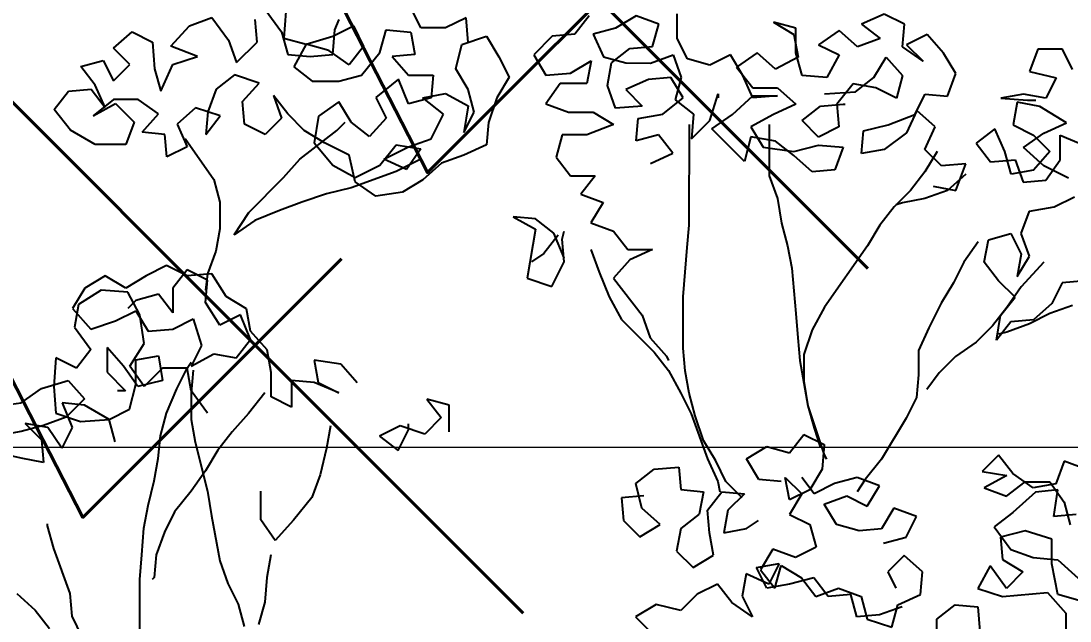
# Model space of a CAD drawing. Header units: millimetres. Extents: x 684983 to 685377, y 990360 to 990509.
# Drawn here: x 685002.04 to 685002.778, y 990431.916 to 990432.338 of the extents above; entities that cross this region are included whole.
import ezdxf

# ---------------------------------------------------------------- set-up
doc = ezdxf.new("R2010")
doc.units = ezdxf.units.MM
doc.layers.add('grid', color=8, linetype='Continuous', lineweight=9)
doc.layers.add('GRID LEVELS', color=7, linetype='Continuous', lineweight=13)
doc.layers.add('TEAK', color=7, linetype='Continuous')
doc.styles.get("Standard").update_dxf_attribs({"font": 'RomanS'})

# ---------------------------------------------------------------- blocks, each defined once
blk = doc.blocks.new('A$C25655A80')
at = {"color": 62}
for p, q in [((-0.18844, 2.07851), (-0.18075, 2.06793)), ((-0.17882, 2.07754), (-0.1798, 2.06504)), ((-0.11538, 2.06979), (-0.12018, 2.07941)), ((-0.22401, 2.07085), (-0.21343, 2.07469)), ((-0.21343, 2.07469), (-0.20575, 2.0641)), ((-0.19229, 2.06313), (-0.19325, 2.07371)), ((-0.15576, 2.06886), (-0.15383, 2.07367)), ((-0.09423, 2.07458), (-0.10385, 2.06978)), ((-0.09328, 2.06304), (-0.09423, 2.07458)), ((-0.03655, 2.07548), (-0.04329, 2.06684)), ((-0.01444, 2.07546), (-0.02406, 2.06971)), ((-0.00387, 2.07161), (-0.01444, 2.07546)), ((0.00477, 2.06487), (0.00478, 2.07641)), ((0.04996, 2.07252), (0.05957, 2.06674)), ((0.06053, 2.06963), (0.04996, 2.07252)), ((0.10188, 2.07632), (0.0913, 2.07152)), ((0.11148, 2.0715), (0.10188, 2.07632)), ((-0.25959, 2.06031), (-0.25093, 2.06799)), ((-0.25093, 2.06799), (-0.24132, 2.06318)), ((-0.23267, 2.06124), (-0.22401, 2.07085)), ((-0.18075, 2.06793), (-0.17788, 2.05735)), ((-0.15673, 2.05733), (-0.15576, 2.06886)), ((-0.15672, 2.06598), (-0.14711, 2.07078)), ((-0.14711, 2.07078), (-0.14231, 2.06116)), ((-0.13462, 2.05827), (-0.13173, 2.06884)), ((-0.13173, 2.06884), (-0.12019, 2.06787)), ((-0.12019, 2.06787), (-0.11828, 2.05729)), ((-0.10385, 2.06978), (-0.11538, 2.06979)), ((-0.02406, 2.06971), (-0.03464, 2.06683)), ((-0.00677, 2.06104), (-0.00387, 2.07161)), ((0.06052, 2.05809), (0.06053, 2.06963)), ((0.08072, 2.06865), (0.0711, 2.06193)), ((0.08936, 2.06095), (0.08072, 2.06865)), ((0.0913, 2.07152), (0.09994, 2.06479)), ((0.11051, 2.06093), (0.11148, 2.0715)), ((-0.24132, 2.06318), (-0.24037, 2.05068)), ((-0.20575, 2.0641), (-0.20192, 2.05353)), ((-0.20192, 2.05353), (-0.19229, 2.06313)), ((-0.1798, 2.06504), (-0.16922, 2.06215)), ((-0.16922, 2.06215), (-0.175, 2.05158)), ((-0.16922, 2.06215), (-0.15672, 2.06598)), ((-0.15865, 2.05925), (-0.16922, 2.06215)), ((-0.09906, 2.05055), (-0.09617, 2.06208)), ((-0.09617, 2.06208), (-0.08463, 2.06592)), ((-0.08463, 2.06592), (-0.07887, 2.0563)), ((-0.05386, 2.06589), (-0.06252, 2.05724)), ((-0.04329, 2.06684), (-0.05386, 2.06589)), ((-0.03464, 2.06683), (-0.02984, 2.05625)), ((0.00957, 2.05525), (0.00477, 2.06487)), ((0.05957, 2.06674), (0.06148, 2.05617)), ((0.09994, 2.06479), (0.08936, 2.06095)), ((0.12205, 2.06669), (0.11244, 2.06189)), ((0.12974, 2.05803), (0.12205, 2.06669)), ((-0.2519, 2.05261), (-0.25959, 2.06031)), ((-0.22018, 2.05643), (-0.23267, 2.06124)), ((-0.17788, 2.05735), (-0.16731, 2.05638)), ((-0.16731, 2.05638), (-0.15673, 2.05733)), ((-0.14905, 2.05252), (-0.15865, 2.05925)), ((-0.14231, 2.06116), (-0.14905, 2.05252)), ((-0.14328, 2.0477), (-0.13462, 2.05827)), ((-0.11828, 2.05729), (-0.12885, 2.05634)), ((-0.06252, 2.05724), (-0.05677, 2.04763)), ((-0.026, 2.05336), (-0.01734, 2.06009)), ((-0.01734, 2.06009), (-0.00677, 2.06104)), ((-0.00773, 2.05335), (0.00284, 2.05718)), ((0.00284, 2.05718), (0.00668, 2.04661)), ((0.02976, 2.05716), (0.02014, 2.05236)), ((0.03552, 2.04754), (0.02976, 2.05716)), ((0.04226, 2.05811), (0.03264, 2.05139)), ((0.0509, 2.05041), (0.04226, 2.05811)), ((0.0634, 2.04752), (0.06052, 2.05809)), ((0.0711, 2.06193), (0.08071, 2.05711)), ((0.08071, 2.05711), (0.07493, 2.04654)), ((0.12012, 2.05419), (0.11051, 2.06093)), ((0.11244, 2.06189), (0.12012, 2.05419)), ((0.1355, 2.04841), (0.12974, 2.05803)), ((0.17396, 2.05991), (0.1701, 2.04934)), ((0.18549, 2.0599), (0.17396, 2.05991)), ((0.19029, 2.05028), (0.18549, 2.0599)), ((-0.27498, 2.05167), (-0.2644, 2.05454)), ((-0.2644, 2.05454), (-0.2596, 2.04493)), ((-0.2596, 2.04493), (-0.2519, 2.05261)), ((-0.2375, 2.0401), (-0.23172, 2.05259)), ((-0.23172, 2.05259), (-0.22018, 2.05643)), ((-0.12885, 2.05634), (-0.12117, 2.04768)), ((-0.07887, 2.0563), (-0.07407, 2.04668)), ((-0.04523, 2.04858), (-0.03561, 2.05434)), ((-0.03561, 2.05434), (-0.03754, 2.04376)), ((-0.02984, 2.05625), (-0.01927, 2.05336)), ((-0.02793, 2.04279), (-0.026, 2.05336)), ((-0.01927, 2.05336), (-0.00773, 2.05335)), ((0.02014, 2.05236), (0.00957, 2.05525)), ((0.06148, 2.05617), (0.0509, 2.05041)), ((0.09704, 2.04652), (0.10282, 2.05613)), ((0.10282, 2.05613), (0.1105, 2.04747)), ((-0.26826, 2.04301), (-0.27498, 2.05167)), ((-0.24037, 2.05068), (-0.2375, 2.0401)), ((-0.20288, 2.04776), (-0.21154, 2.04104)), ((-0.19135, 2.0439), (-0.20288, 2.04776)), ((-0.175, 2.05158), (-0.16636, 2.04484)), ((-0.15386, 2.04483), (-0.14328, 2.0477)), ((-0.12117, 2.04768), (-0.10964, 2.04767)), ((-0.10964, 2.04767), (-0.11061, 2.0371)), ((-0.0933, 2.04093), (-0.09906, 2.05055)), ((-0.05677, 2.04763), (-0.04523, 2.04858)), ((0.03264, 2.05139), (0.04032, 2.04177)), ((0.04032, 2.03696), (0.03552, 2.04754)), ((0.07493, 2.04654), (0.0634, 2.04752)), ((0.1105, 2.04747), (0.10761, 2.0369)), ((0.13164, 2.03784), (0.1355, 2.04841)), ((0.1701, 2.04934), (0.1826, 2.04644)), ((-0.26346, 2.03243), (-0.26826, 2.04301)), ((-0.19905, 2.03526), (-0.19135, 2.0439)), ((-0.16636, 2.04484), (-0.15386, 2.04483)), ((-0.12598, 2.04577), (-0.13656, 2.03712)), ((-0.12118, 2.03423), (-0.12598, 2.04577)), ((-0.07407, 2.04668), (-0.07985, 2.03707)), ((-0.05004, 2.04377), (-0.05678, 2.03417)), ((-0.03754, 2.04376), (-0.05004, 2.04377)), ((-0.02409, 2.03221), (-0.02793, 2.04279)), ((-0.0087, 2.04566), (-0.01928, 2.04086)), ((0.00187, 2.04661), (-0.0087, 2.04566)), ((0.00763, 2.03699), (0.00187, 2.04661)), ((0.00668, 2.04661), (0.00379, 2.03603)), ((0.08743, 2.04365), (0.07973, 2.03404)), ((0.098, 2.04172), (0.08743, 2.04365)), ((0.08838, 2.0398), (0.09704, 2.04652)), ((0.1826, 2.04644), (0.17778, 2.03684)), ((-0.28749, 2.03149), (-0.28076, 2.04014)), ((-0.28076, 2.04014), (-0.27018, 2.04109)), ((-0.27018, 2.04109), (-0.26346, 2.03243)), ((-0.21154, 2.04104), (-0.2154, 2.03047)), ((-0.18463, 2.03813), (-0.18079, 2.02755)), ((-0.17791, 2.02947), (-0.18463, 2.03813)), ((-0.11445, 2.0371), (-0.10388, 2.03902)), ((-0.10388, 2.03902), (-0.09331, 2.03324)), ((-0.09043, 2.03035), (-0.0933, 2.04093)), ((-0.01928, 2.04086), (-0.0116, 2.03316)), ((0.02012, 2.02641), (0.02398, 2.0389)), ((0.02398, 2.0389), (0.02397, 2.03698)), ((0.0307, 2.02928), (0.04032, 2.03792)), ((0.04032, 2.04177), (0.05186, 2.04176)), ((0.04032, 2.03792), (0.05185, 2.03791)), ((0.05185, 2.03791), (0.04032, 2.03696)), ((0.05186, 2.04176), (0.0605, 2.03406)), ((0.07396, 2.03885), (0.08838, 2.0398)), ((0.10761, 2.0369), (0.098, 2.04172)), ((0.11625, 2.0292), (0.12107, 2.03881)), ((0.12107, 2.03881), (0.13164, 2.03784)), ((0.16721, 2.03877), (0.15663, 2.03686)), ((0.17778, 2.03684), (0.16721, 2.03877)), ((-0.25961, 2.03628), (-0.26923, 2.02859)), ((-0.26923, 2.02859), (-0.25865, 2.03435)), ((-0.24807, 2.03626), (-0.25961, 2.03628)), ((-0.25865, 2.03435), (-0.25001, 2.02569)), ((-0.23847, 2.02953), (-0.24807, 2.03626)), ((-0.1981, 2.02468), (-0.19905, 2.03526)), ((-0.15387, 2.03522), (-0.16349, 2.0285)), ((-0.14811, 2.0256), (-0.15387, 2.03522)), ((-0.13656, 2.03712), (-0.13177, 2.02751)), ((-0.11061, 2.0371), (-0.12118, 2.03423)), ((-0.10485, 2.0294), (-0.11445, 2.0371)), ((-0.09331, 2.03324), (-0.09524, 2.02074)), ((-0.07985, 2.03707), (-0.0837, 2.02554)), ((-0.05678, 2.03417), (-0.04621, 2.03031)), ((-0.0116, 2.03316), (-0.02409, 2.03221)), ((-0.00199, 2.02931), (0.00763, 2.03699)), ((0.00379, 2.03603), (0.01243, 2.0293)), ((0.0605, 2.03406), (0.04992, 2.02926)), ((0.06338, 2.02637), (0.07204, 2.03309)), ((0.07204, 2.03309), (0.08261, 2.03404)), ((0.07973, 2.03404), (0.08068, 2.02347)), ((0.08261, 2.03404), (0.08357, 2.03404)), ((0.15663, 2.03686), (0.16913, 2.03588)), ((0.16432, 2.03493), (0.16239, 2.02435)), ((0.1749, 2.03299), (0.16432, 2.03493)), ((0.16913, 2.03588), (0.17298, 2.03588)), ((0.18739, 2.02529), (0.1749, 2.03299)), ((-0.27981, 2.02187), (-0.28749, 2.03149)), ((-0.24617, 2.02088), (-0.23847, 2.02953)), ((-0.22116, 2.03239), (-0.22982, 2.02471)), ((-0.20963, 2.02854), (-0.22116, 2.03239)), ((-0.2154, 2.03047), (-0.21637, 2.01989)), ((-0.21637, 2.01989), (-0.20963, 2.02854)), ((-0.18079, 2.02755), (-0.18849, 2.01987)), ((-0.17022, 2.02177), (-0.17791, 2.02947)), ((-0.16349, 2.0285), (-0.16542, 2.016)), ((-0.13177, 2.02751), (-0.13946, 2.01886)), ((-0.11063, 2.01787), (-0.10485, 2.0294)), ((-0.09524, 2.02074), (-0.09043, 2.03035)), ((-0.04621, 2.03031), (-0.03467, 2.0303)), ((-0.03467, 2.0303), (-0.02506, 2.02452)), ((-0.01353, 2.0274), (-0.00199, 2.02931)), ((0.01243, 2.0293), (0.01146, 2.01776)), ((0.02108, 2.02256), (0.0307, 2.02928)), ((0.04992, 2.02926), (0.03934, 2.0235)), ((0.10375, 2.02441), (0.11625, 2.0292)), ((0.11722, 2.03112), (0.1124, 2.02055)), ((0.12586, 2.02343), (0.11722, 2.03112)), ((-0.25001, 2.02569), (-0.25386, 2.01512)), ((-0.22982, 2.02471), (-0.22502, 2.01413)), ((-0.18849, 2.01987), (-0.1981, 2.02468)), ((-0.15484, 2.02176), (-0.15099, 2.0256)), ((-0.13946, 2.01886), (-0.14811, 2.0256)), ((-0.0837, 2.02554), (-0.08467, 2.01497)), ((-0.02506, 2.02452), (-0.03756, 2.01973)), ((-0.0145, 2.01682), (-0.01353, 2.0274)), ((0.01046, 1.97739), (0.0105, 2.02449)), ((0.01146, 2.01776), (0.02012, 2.02641)), ((0.03934, 2.0235), (0.0451, 2.01389)), ((0.048, 2.02446), (0.04797, 2.00043)), ((0.07106, 2.01867), (0.06338, 2.02637)), ((0.08068, 2.02347), (0.07106, 2.01867)), ((0.09221, 2.02153), (0.10375, 2.02441)), ((0.12104, 2.01286), (0.12586, 2.02343)), ((0.16239, 2.02435), (0.172, 2.01954)), ((0.17681, 2.02049), (0.18739, 2.02529)), ((-0.26828, 2.01513), (-0.27981, 2.02187)), ((-0.23559, 2.01991), (-0.24617, 2.02088)), ((-0.23464, 2.00934), (-0.23559, 2.01991)), ((-0.22598, 2.01798), (-0.21254, 1.99874)), ((-0.17216, 2.00832), (-0.15484, 2.02176)), ((-0.16061, 2.016), (-0.17022, 2.02177)), ((-0.1212, 2.01404), (-0.11063, 2.01787)), ((-0.0491, 2.01974), (-0.05199, 2.00917)), ((-0.03756, 2.01973), (-0.0491, 2.01974)), ((-0.00392, 2.0197), (-0.0145, 2.01682)), ((0.0028, 2.01104), (-0.00392, 2.0197)), ((0.03644, 2.00717), (0.02108, 2.02256)), ((0.03934, 2.0187), (0.03644, 2.00717)), ((0.05087, 2.01677), (0.03934, 2.0187)), ((0.09124, 2.01096), (0.09221, 2.02153)), ((0.1124, 2.02055), (0.10182, 2.01287)), ((0.15374, 2.02244), (0.14508, 2.01572)), ((0.15853, 2.01186), (0.15374, 2.02244)), ((0.16719, 2.01377), (0.17681, 2.02049)), ((0.172, 2.01954), (0.17968, 2.01184)), ((0.18449, 2.00799), (0.1845, 2.01953)), ((0.1845, 2.01953), (0.19603, 2.01471)), ((-0.25386, 2.01512), (-0.26828, 2.01513)), ((-0.22502, 2.01413), (-0.23464, 2.00934)), ((-0.16542, 2.016), (-0.15678, 2.00542)), ((-0.14908, 2.01022), (-0.16061, 2.016)), ((-0.13467, 2.0054), (-0.12697, 2.01501)), ((-0.13274, 2.00828), (-0.1212, 2.01404)), ((-0.12697, 2.01501), (-0.11544, 2.01307)), ((-0.11544, 2.01307), (-0.12217, 2.00347)), ((-0.08467, 2.01497), (-0.09525, 2.01017)), ((0.0451, 2.01389), (0.05952, 2.01195)), ((0.05952, 2.01003), (0.05087, 2.01677)), ((0.05952, 2.01195), (0.07106, 2.01482)), ((0.07106, 2.01482), (0.08259, 2.01385)), ((0.08259, 2.01385), (0.07874, 2.00328)), ((0.10182, 2.01287), (0.09124, 2.01096)), ((0.12873, 2.00516), (0.12104, 2.01286)), ((0.14508, 2.01572), (0.1518, 2.00706)), ((0.17679, 2.00511), (0.16719, 2.01377)), ((-0.17986, 1.99967), (-0.17216, 2.00832)), ((-0.14621, 1.99772), (-0.14908, 2.01022)), ((-0.12217, 2.00347), (-0.13274, 2.00828)), ((-0.11544, 2.00827), (-0.12698, 2.00251)), ((-0.09525, 2.01017), (-0.10583, 2.00633)), ((-0.05199, 2.00917), (-0.04527, 2.00051)), ((-0.00778, 2.00624), (0.0028, 2.01104)), ((0.06816, 2.00233), (0.05952, 2.01003)), ((0.12681, 2.01189), (0.12103, 2.00228)), ((0.1518, 2.00706), (0.16334, 2.00801)), ((0.16141, 2.00128), (0.15853, 2.01186)), ((0.16334, 2.00801), (0.16717, 1.99743)), ((0.17968, 2.01184), (0.17198, 2.0032)), ((0.17775, 1.99838), (0.18449, 2.00799)), ((-0.15678, 2.00542), (-0.14621, 1.99964)), ((-0.14621, 1.99964), (-0.13467, 2.0054)), ((-0.10583, 2.00633), (-0.11449, 1.99865)), ((0.07874, 2.00328), (0.06816, 2.00233)), ((0.14026, 2.00611), (0.12873, 2.00516)), ((0.13545, 1.99362), (0.14026, 2.00611)), ((0.17198, 2.0032), (0.16141, 2.00128)), ((0.18832, 1.99934), (0.17679, 2.00511)), ((-0.21254, 1.99874), (-0.20967, 1.98816)), ((-0.19621, 1.98335), (-0.17986, 1.99967)), ((-0.12698, 2.00251), (-0.14814, 1.99484)), ((-0.11449, 1.99865), (-0.12411, 1.99289)), ((-0.04527, 2.00051), (-0.03374, 2.0005)), ((-0.03374, 2.0005), (-0.04047, 1.99185)), ((0.04797, 2.00043), (0.05181, 1.98985)), ((0.12103, 2.00228), (0.1143, 1.99364)), ((0.14026, 2.0013), (0.1316, 1.99362)), ((0.16717, 1.99743), (0.17775, 1.99838)), ((-0.14814, 1.99484), (-0.15968, 1.99196)), ((-0.13661, 1.99098), (-0.14621, 1.99772)), ((0.1143, 1.99364), (0.1066, 1.98595)), ((0.1316, 1.99362), (0.12102, 1.98978)), ((0.12487, 1.99555), (0.13545, 1.99362)), ((-0.20967, 1.98816), (-0.20968, 1.97567)), ((-0.17121, 1.98813), (-0.18179, 1.98429)), ((-0.15968, 1.99196), (-0.17121, 1.98813)), ((-0.12411, 1.99289), (-0.13661, 1.99098)), ((-0.04047, 1.99185), (-0.0299, 1.988)), ((0.05181, 1.98985), (0.05372, 1.97831)), ((0.12102, 1.98978), (0.11045, 1.98787)), ((0.18158, 1.98588), (0.1912, 1.99068)), ((-0.20295, 1.97278), (-0.19621, 1.98335)), ((-0.18179, 1.98429), (-0.19333, 1.9795)), ((-0.0299, 1.988), (-0.03568, 1.97839)), ((0.1066, 1.98595), (0.09986, 1.97731)), ((0.11045, 1.98787), (0.10756, 1.98691)), ((0.16619, 1.9734), (0.17004, 1.98397)), ((0.17004, 1.98397), (0.18158, 1.98588)), ((-0.19333, 1.9795), (-0.20295, 1.97278)), ((-0.07221, 1.98131), (-0.06164, 1.97553)), ((-0.06163, 1.98034), (-0.07221, 1.98131)), ((-0.05299, 1.9736), (-0.06163, 1.98034)), ((-0.03568, 1.97839), (-0.02511, 1.97454)), ((0.05372, 1.97831), (0.0566, 1.96773)), ((-0.20968, 1.97567), (-0.21161, 1.9651)), ((-0.06164, 1.97553), (-0.0655, 1.95246)), ((-0.04819, 1.96206), (-0.05299, 1.9736)), ((-0.04915, 1.97071), (-0.04818, 1.97456)), ((-0.02511, 1.97454), (-0.01839, 1.96588)), ((0.00949, 1.96682), (0.01046, 1.97739)), ((0.09986, 1.97731), (0.09409, 1.9677)), ((0.15081, 1.97053), (0.16138, 1.97341)), ((0.16138, 1.97341), (0.16618, 1.96379)), ((0.17002, 1.96282), (0.16619, 1.9734)), ((-0.05107, 1.97264), (-0.0578, 1.96399)), ((-0.04819, 1.96014), (-0.04915, 1.97071)), ((0.146, 1.96957), (0.13926, 1.95997)), ((0.14887, 1.95996), (0.15081, 1.97053)), ((-0.21161, 1.9651), (-0.21547, 1.95452)), ((-0.0578, 1.96399), (-0.06357, 1.96015)), ((-0.03569, 1.9659), (-0.03186, 1.95532)), ((-0.01839, 1.96588), (-0.00685, 1.96587)), ((-0.00685, 1.96587), (-0.01743, 1.96107)), ((0.00755, 1.94375), (0.00949, 1.96682)), ((0.0566, 1.96773), (0.05851, 1.95716)), ((0.09409, 1.9677), (0.07387, 1.93888)), ((0.16618, 1.96379), (0.16425, 1.95322)), ((-0.05397, 1.94861), (-0.04819, 1.96014)), ((-0.01743, 1.96107), (-0.02513, 1.95243)), ((0.13926, 1.95997), (0.13444, 1.95036)), ((0.15559, 1.9513), (0.14887, 1.95996)), ((0.16425, 1.95322), (0.17002, 1.96282)), ((0.17675, 1.95993), (0.16617, 1.94841)), ((-0.23469, 1.95839), (-0.24431, 1.95359)), ((-0.22508, 1.95357), (-0.23469, 1.95839)), ((-0.22508, 1.95646), (-0.23181, 1.94781)), ((-0.21547, 1.95164), (-0.22508, 1.95646)), ((-0.21354, 1.95452), (-0.22508, 1.95357)), ((-0.21547, 1.95452), (-0.21643, 1.94683)), ((-0.20682, 1.94394), (-0.21354, 1.95452)), ((-0.03186, 1.95532), (-0.02706, 1.94378)), ((0.05851, 1.95716), (0.06041, 1.93601)), ((-0.26353, 1.95361), (-0.27315, 1.94785)), ((-0.25392, 1.94783), (-0.26353, 1.95361)), ((-0.24431, 1.95359), (-0.25392, 1.94783)), ((-0.21644, 1.94107), (-0.21547, 1.95164)), ((-0.0655, 1.95246), (-0.05397, 1.94861)), ((-0.02513, 1.95243), (-0.01169, 1.93511)), ((0.13444, 1.95036), (0.12867, 1.94075)), ((0.16328, 1.9436), (0.15559, 1.9513)), ((0.18539, 1.95031), (0.18058, 1.9407)), ((0.19597, 1.95126), (0.18539, 1.95031)), ((-0.27315, 1.94785), (-0.27893, 1.93824)), ((-0.26546, 1.94688), (-0.27604, 1.94016)), ((-0.25296, 1.94591), (-0.26546, 1.94688)), ((-0.24721, 1.93533), (-0.25296, 1.94591)), ((-0.23855, 1.94493), (-0.24912, 1.94206)), ((-0.23182, 1.93627), (-0.23855, 1.94493)), ((-0.23181, 1.94781), (-0.23182, 1.93627)), ((-0.19722, 1.93817), (-0.20682, 1.94394)), ((0.16617, 1.94841), (0.15943, 1.9388)), ((-0.27604, 1.94016), (-0.27797, 1.92959)), ((-0.24912, 1.94206), (-0.25297, 1.93822)), ((-0.20972, 1.93049), (-0.21644, 1.94107)), ((-0.02706, 1.94378), (-0.0213, 1.9332)), ((0.00753, 1.91971), (0.00755, 1.94375)), ((0.12867, 1.94075), (0.12289, 1.92922)), ((0.15654, 1.93496), (0.16328, 1.9436)), ((0.18058, 1.9407), (0.17192, 1.93302)), ((0.19019, 1.93973), (0.17961, 1.9359)), ((-0.27893, 1.93824), (-0.27028, 1.92862)), ((-0.25874, 1.93245), (-0.24913, 1.93725)), ((-0.24913, 1.93725), (-0.24337, 1.92763)), ((-0.2453, 1.92187), (-0.24721, 1.93533)), ((-0.2001, 1.93528), (-0.20972, 1.93049)), ((-0.19531, 1.92374), (-0.2001, 1.93528)), ((-0.1953, 1.92759), (-0.19722, 1.93817)), ((-0.01169, 1.93511), (-0.00785, 1.92453)), ((0.06041, 1.93601), (0.06136, 1.92447)), ((0.07387, 1.93888), (0.06809, 1.92831)), ((0.15943, 1.9388), (0.15269, 1.93015)), ((0.15461, 1.92342), (0.15654, 1.93496)), ((0.17961, 1.9359), (0.17, 1.9311)), ((-0.27797, 1.92959), (-0.27029, 1.91901)), ((-0.27028, 1.92862), (-0.25874, 1.93245)), ((-0.23183, 1.92858), (-0.22221, 1.93338)), ((-0.22221, 1.93338), (-0.21838, 1.92088)), ((-0.0213, 1.9332), (-0.00593, 1.9178)), ((0.12289, 1.92922), (0.11807, 1.91865)), ((0.15269, 1.93015), (0.14499, 1.92247)), ((0.16134, 1.93207), (0.15461, 1.92342)), ((0.17, 1.9311), (0.15942, 1.92726)), ((0.17192, 1.93302), (0.16134, 1.93207)), ((-0.24337, 1.92763), (-0.23183, 1.92858)), ((-0.18762, 1.91893), (-0.1953, 1.92759)), ((-0.00785, 1.92453), (-0.00017, 1.91588)), ((0.06136, 1.92447), (0.06231, 1.9139)), ((0.06809, 1.92831), (0.06424, 1.91678)), ((0.15942, 1.92726), (0.15557, 1.92631)), ((-0.2626, 1.91996), (-0.26261, 1.90842)), ((-0.25492, 1.9113), (-0.2626, 1.91996)), ((-0.25203, 1.9113), (-0.2453, 1.92187)), ((-0.21838, 1.92088), (-0.2232, 1.91127)), ((-0.20204, 1.9151), (-0.19531, 1.92374)), ((0.00848, 1.90914), (0.00753, 1.91971)), ((0.14499, 1.92247), (0.13537, 1.91575)), ((-0.28664, 1.91518), (-0.28761, 1.90172)), ((-0.27703, 1.91036), (-0.28664, 1.91518)), ((-0.27029, 1.91901), (-0.27703, 1.91036)), ((-0.24915, 1.91418), (-0.23857, 1.91609)), ((-0.23857, 1.91609), (-0.23666, 1.90456)), ((-0.2232, 1.91127), (-0.21262, 1.91703)), ((-0.21262, 1.91703), (-0.20204, 1.9151)), ((-0.18571, 1.90835), (-0.18762, 1.91893)), ((-0.00593, 1.9178), (0.00079, 1.90915)), ((-0.00017, 1.91588), (0.00079, 1.91395)), ((0.06424, 1.91678), (0.06423, 1.90428)), ((0.11807, 1.91865), (0.11806, 1.90712)), ((0.13537, 1.91575), (0.12768, 1.90807)), ((-0.2482, 1.90168), (-0.25492, 1.9113)), ((-0.24531, 1.90168), (-0.25203, 1.9113)), ((-0.24916, 1.90264), (-0.24915, 1.91418)), ((-0.23665, 1.91032), (-0.24531, 1.90168)), ((-0.22512, 1.91031), (-0.23665, 1.91032)), ((-0.22993, 1.9007), (-0.22512, 1.91031)), ((-0.22512, 1.91031), (-0.22319, 1.9132)), ((-0.22321, 1.89974), (-0.22512, 1.91031)), ((-0.16551, 1.9141), (-0.1636, 1.90353)), ((-0.15302, 1.91217), (-0.16551, 1.9141)), ((-0.14534, 1.90351), (-0.15302, 1.91217)), ((0.06231, 1.9139), (0.06614, 1.89274)), ((-0.29338, 1.90076), (-0.28088, 1.9046)), ((-0.28088, 1.9046), (-0.2732, 1.89594)), ((-0.26261, 1.90842), (-0.25397, 1.89977)), ((-0.23666, 1.90456), (-0.2482, 1.90168)), ((-0.22224, 1.90935), (-0.22321, 1.89878)), ((-0.18572, 1.89682), (-0.18571, 1.90835)), ((-0.1761, 1.9045), (-0.17611, 1.892)), ((-0.16552, 1.90353), (-0.1761, 1.9045)), ((0.00079, 1.90915), (0.00654, 1.89857)), ((0.01039, 1.89856), (0.00848, 1.90914)), ((0.11806, 1.90712), (0.11709, 1.89654)), ((0.12768, 1.90807), (0.1219, 1.90038)), ((-0.303, 1.89404), (-0.29338, 1.90076)), ((-0.28761, 1.90172), (-0.28666, 1.88922)), ((-0.25397, 1.89977), (-0.25781, 1.89977)), ((-0.25205, 1.89111), (-0.24916, 1.90264)), ((-0.23475, 1.88917), (-0.22993, 1.9007)), ((-0.21553, 1.88916), (-0.22321, 1.89974)), ((-0.15399, 1.89871), (-0.16552, 1.90353)), ((-0.1636, 1.90353), (-0.15399, 1.89871)), ((0.06423, 1.90428), (0.06614, 1.89274)), ((-0.2732, 1.89594), (-0.28186, 1.88729)), ((-0.22321, 1.89878), (-0.22322, 1.88628)), ((-0.1886, 1.89874), (-0.1963, 1.88914)), ((-0.17611, 1.892), (-0.18572, 1.89682)), ((-0.10209, 1.8929), (-0.11266, 1.89579)), ((-0.11266, 1.89579), (-0.10594, 1.88713)), ((0.00654, 1.89857), (0.01134, 1.88895)), ((0.01326, 1.88799), (0.01039, 1.89856)), ((0.11709, 1.89654), (0.11228, 1.88693)), ((-0.31838, 1.89213), (-0.303, 1.89404)), ((-0.28377, 1.89402), (-0.27898, 1.88248)), ((-0.2732, 1.89305), (-0.28377, 1.89402)), ((-0.26167, 1.88631), (-0.2732, 1.89305)), ((-0.26167, 1.88631), (-0.25205, 1.89111)), ((-0.1021, 1.8804), (-0.10209, 1.8929)), ((0.06614, 1.89274), (0.07381, 1.86966)), ((0.06614, 1.89274), (0.06901, 1.88217)), ((-0.28186, 1.88729), (-0.29243, 1.88346)), ((-0.28666, 1.88922), (-0.27513, 1.88537)), ((-0.27513, 1.88537), (-0.26167, 1.88631)), ((-0.2588, 1.87574), (-0.26167, 1.88631)), ((-0.23764, 1.8786), (-0.23475, 1.88917)), ((-0.22322, 1.88628), (-0.22131, 1.8757)), ((-0.1963, 1.88914), (-0.204, 1.88049)), ((-0.10594, 1.88713), (-0.11364, 1.87945)), ((0.01134, 1.88895), (0.01901, 1.86779)), ((0.0171, 1.87645), (0.01326, 1.88799)), ((0.11228, 1.88693), (0.10072, 1.86772)), ((-0.30301, 1.88058), (-0.31455, 1.87867)), ((-0.29243, 1.88346), (-0.30301, 1.88058)), ((-0.30109, 1.88443), (-0.2934, 1.87673)), ((-0.29051, 1.8825), (-0.30109, 1.88443)), ((-0.28379, 1.87288), (-0.29051, 1.8825)), ((-0.27898, 1.88248), (-0.28379, 1.87288)), ((-0.204, 1.88049), (-0.21073, 1.87185)), ((-0.15785, 1.88334), (-0.15978, 1.87276)), ((-0.12517, 1.88331), (-0.13479, 1.87851)), ((-0.12614, 1.87177), (-0.12132, 1.88138)), ((-0.11364, 1.87945), (-0.12517, 1.88331)), ((-0.12132, 1.88138), (-0.12132, 1.88426)), ((0.06901, 1.88217), (0.07189, 1.87351)), ((-0.2934, 1.87673), (-0.29245, 1.86615)), ((-0.23862, 1.86803), (-0.23764, 1.8786)), ((-0.22131, 1.8757), (-0.21556, 1.85263)), ((-0.13479, 1.87851), (-0.12614, 1.87177)), ((0.02286, 1.86683), (0.0171, 1.87645)), ((0.05747, 1.87064), (0.0642, 1.87929)), ((0.0642, 1.87929), (0.07381, 1.87447)), ((-0.30302, 1.86809), (-0.31552, 1.87098)), ((-0.21073, 1.87185), (-0.21651, 1.86224)), ((-0.15978, 1.87276), (-0.16268, 1.86027)), ((0.03728, 1.86778), (0.0469, 1.87353)), ((0.0469, 1.87353), (0.05747, 1.87064)), ((0.07381, 1.87447), (0.07284, 1.86294)), ((-0.29245, 1.86615), (-0.30302, 1.86809)), ((-0.24055, 1.85746), (-0.23862, 1.86803)), ((0.01901, 1.86779), (0.02381, 1.85721)), ((0.02766, 1.85721), (0.02286, 1.86683)), ((0.04304, 1.85816), (0.03728, 1.86778)), ((0.07381, 1.86966), (0.07477, 1.86774)), ((0.10072, 1.86772), (0.09302, 1.85811)), ((0.15552, 1.86959), (0.14782, 1.86191)), ((0.16224, 1.86093), (0.15552, 1.86959)), ((0.18628, 1.86668), (0.18242, 1.85611)), ((0.19685, 1.86282), (0.18628, 1.86668)), ((-0.21651, 1.86224), (-0.22325, 1.85263)), ((-0.16268, 1.86027), (-0.16653, 1.8497)), ((-0.01464, 1.85629), (-0.00599, 1.86301)), ((-0.00599, 1.86301), (0.00555, 1.86396)), ((0.00555, 1.86396), (0.0065, 1.85338)), ((0.07284, 1.86294), (0.06706, 1.85333)), ((0.14782, 1.86191), (0.15936, 1.85997)), ((0.17185, 1.85419), (0.16224, 1.86093)), ((-0.24344, 1.84592), (-0.24055, 1.85746)), ((-0.01177, 1.84475), (-0.01464, 1.85629)), ((0.02381, 1.85721), (0.02477, 1.85241)), ((0.03534, 1.84951), (0.02766, 1.85721)), ((0.05361, 1.85719), (0.04304, 1.85816)), ((0.05553, 1.85911), (0.06322, 1.85141)), ((0.05745, 1.84853), (0.05553, 1.85911)), ((0.06899, 1.8514), (0.06323, 1.8591)), ((0.0786, 1.8562), (0.06899, 1.8514)), ((0.08918, 1.85908), (0.0786, 1.8562)), ((0.09302, 1.85811), (0.08917, 1.85235)), ((0.09975, 1.85522), (0.08918, 1.85908)), ((0.15936, 1.85997), (0.14878, 1.85422)), ((0.15935, 1.85036), (0.16801, 1.85708)), ((0.16801, 1.85708), (0.17954, 1.85707)), ((0.18242, 1.85611), (0.17185, 1.85419)), ((0.17954, 1.85707), (0.18626, 1.84745)), ((-0.22325, 1.85263), (-0.23095, 1.84303)), ((-0.21556, 1.85263), (-0.21365, 1.84109)), ((-0.19058, 1.83915), (-0.19056, 1.8526)), ((-0.0108, 1.85052), (-0.02138, 1.84956)), ((0.0065, 1.85338), (0.01708, 1.85241)), ((0.01708, 1.85241), (0.01514, 1.84184)), ((0.01899, 1.84376), (0.02573, 1.85241)), ((0.02573, 1.85241), (0.0363, 1.85143)), ((0.0363, 1.85143), (0.0286, 1.84375)), ((0.06322, 1.85141), (0.05744, 1.8418)), ((0.06706, 1.85333), (0.05745, 1.84853)), ((0.07379, 1.84659), (0.08437, 1.85043)), ((0.08437, 1.85043), (0.09397, 1.84561)), ((0.09397, 1.84561), (0.09975, 1.85522)), ((0.14878, 1.85422), (0.15935, 1.85036)), ((0.17281, 1.85227), (0.16222, 1.84267)), ((0.18338, 1.85322), (0.17281, 1.85227)), ((0.18145, 1.84073), (0.18338, 1.85322)), ((-0.24537, 1.83535), (-0.24344, 1.84592)), ((-0.16653, 1.8497), (-0.1752, 1.83913)), ((-0.02138, 1.84956), (-0.02043, 1.83899)), ((0.07955, 1.83698), (0.07379, 1.84659)), ((0.18626, 1.84745), (0.18914, 1.83688)), ((-0.23095, 1.84303), (-0.23576, 1.83342)), ((-0.21365, 1.84109), (-0.20982, 1.81994)), ((-0.00312, 1.83705), (-0.01177, 1.84475)), ((0.01514, 1.84184), (0.00649, 1.83512)), ((0.01994, 1.83318), (0.01899, 1.84376)), ((0.0286, 1.84375), (0.02667, 1.83318)), ((0.05744, 1.8418), (0.06705, 1.83699)), ((0.10647, 1.84464), (0.10069, 1.83503)), ((0.11704, 1.84079), (0.10647, 1.84464)), ((0.11223, 1.83118), (0.11704, 1.84079)), ((0.16222, 1.84267), (0.15357, 1.83595)), ((0.19202, 1.84168), (0.18145, 1.84073)), ((-0.29055, 1.83635), (-0.29055, 1.83731)), ((-0.28768, 1.82578), (-0.29055, 1.83635)), ((-0.18386, 1.82953), (-0.19058, 1.83915)), ((-0.1752, 1.83913), (-0.18386, 1.82953)), ((-0.02043, 1.83899), (-0.01274, 1.83129)), ((-0.01274, 1.83129), (-0.00312, 1.83705)), ((0.03725, 1.83509), (0.04302, 1.83893)), ((0.06705, 1.83699), (0.06992, 1.82641)), ((0.09012, 1.83408), (0.07955, 1.83698)), ((0.15357, 1.83595), (0.16125, 1.82536)), ((-0.24635, 1.82285), (-0.24537, 1.83535)), ((-0.23576, 1.83342), (-0.23962, 1.82285)), ((0.00649, 1.83512), (0.00455, 1.82455)), ((0.02186, 1.82261), (0.01994, 1.83318)), ((0.02667, 1.83318), (0.03725, 1.83509)), ((0.10069, 1.83503), (0.09012, 1.83408)), ((0.10165, 1.8283), (0.11223, 1.83118)), ((0.16798, 1.83401), (0.15645, 1.83114)), ((0.15645, 1.83114), (0.1574, 1.82056)), ((0.18048, 1.83015), (0.16798, 1.83401)), ((-0.28001, 1.80462), (-0.28768, 1.82578)), ((0.06992, 1.82641), (0.06031, 1.82161)), ((0.18047, 1.81862), (0.18048, 1.83015)), ((-0.24732, 1.81132), (-0.24635, 1.82285)), ((-0.23962, 1.82285), (-0.24059, 1.81227)), ((-0.18579, 1.8228), (-0.18772, 1.81223)), ((0.00455, 1.82455), (0.01224, 1.81685)), ((0.01224, 1.81685), (0.02186, 1.82261)), ((0.04974, 1.82547), (0.04396, 1.81586)), ((0.06031, 1.82161), (0.04974, 1.82547)), ((0.11126, 1.82253), (0.10356, 1.81484)), ((0.1199, 1.81483), (0.11126, 1.82253)), ((0.16125, 1.82536), (0.17182, 1.82151)), ((0.17182, 1.82151), (0.18335, 1.82054)), ((-0.20982, 1.81994), (-0.20599, 1.80936)), ((0.04204, 1.81682), (0.05261, 1.81874)), ((0.04684, 1.8072), (0.04204, 1.81682)), ((0.05261, 1.81874), (0.0478, 1.80913)), ((0.05068, 1.8072), (0.05357, 1.81777)), ((0.05357, 1.81777), (0.06318, 1.812)), ((0.15163, 1.81768), (0.14585, 1.80711)), ((0.15931, 1.8071), (0.15163, 1.81768)), ((0.1574, 1.82056), (0.16701, 1.81479)), ((0.18334, 1.8042), (0.18047, 1.81862)), ((0.18335, 1.82054), (0.19296, 1.81188)), ((-0.24734, 1.7844), (-0.24732, 1.81132)), ((-0.24059, 1.81227), (-0.24155, 1.81131)), ((-0.18772, 1.81223), (-0.18869, 1.80069)), ((0.03723, 1.81394), (0.0353, 1.80337)), ((0.0478, 1.80913), (0.03723, 1.81394)), ((0.04396, 1.81586), (0.05068, 1.8072)), ((0.06895, 1.81199), (0.05741, 1.80912)), ((0.06318, 1.812), (0.0699, 1.80334)), ((0.07567, 1.80333), (0.06895, 1.81199)), ((0.10356, 1.81484), (0.1074, 1.80715)), ((0.11893, 1.80426), (0.1199, 1.81483)), ((0.16701, 1.81479), (0.15931, 1.8071)), ((-0.20599, 1.80936), (-0.20119, 1.79974)), ((0.02377, 1.80915), (0.01415, 1.80435)), ((0.03049, 1.80049), (0.02377, 1.80915)), ((0.05741, 1.80912), (0.04684, 1.8072)), ((0.0699, 1.80334), (0.08048, 1.80717)), ((0.08048, 1.80717), (0.09105, 1.80332)), ((0.14585, 1.80711), (0.15738, 1.80326)), ((-0.305, 1.80464), (-0.29636, 1.79694)), ((-0.27906, 1.79404), (-0.28001, 1.80462)), ((0.01415, 1.80435), (0.00645, 1.79667)), ((0.0353, 1.80337), (0.04009, 1.79375)), ((0.08625, 1.80428), (0.07567, 1.80333)), ((0.08912, 1.79371), (0.08625, 1.80428)), ((0.09105, 1.80332), (0.09393, 1.79274)), ((0.10835, 1.79946), (0.11893, 1.80426)), ((0.15738, 1.80326), (0.17853, 1.80516)), ((0.17853, 1.80516), (0.18717, 1.79554)), ((0.19391, 1.8013), (0.18334, 1.8042)), ((-0.29636, 1.79694), (-0.28964, 1.78829)), ((-0.20119, 1.79974), (-0.19831, 1.78916)), ((-0.18869, 1.80069), (-0.19158, 1.79012)), ((-0.00508, 1.79956), (-0.0147, 1.7938)), ((0.00645, 1.79667), (-0.00508, 1.79956)), ((0.04009, 1.79375), (0.03049, 1.80049)), ((0.11027, 1.7985), (0.0997, 1.79466)), ((0.10546, 1.78889), (0.10835, 1.79946)), ((0.12661, 1.79271), (0.13527, 1.79943)), ((0.13527, 1.79943), (0.14584, 1.79846)), ((0.14584, 1.79846), (0.14679, 1.78693)), ((-0.27426, 1.78443), (-0.27906, 1.79404)), ((-0.0147, 1.7938), (-0.00702, 1.78611)), ((0.0997, 1.79466), (0.08912, 1.79371)), ((0.09393, 1.79274), (0.10546, 1.78889)), ((0.1266, 1.78118), (0.12661, 1.79271)), ((0.18717, 1.79554), (0.18716, 1.78304))]:
    blk.add_line(p, q, dxfattribs=at)
blk = doc.blocks.new('TR')
blk.add_blockref('A$C25655A80', (0.01921, 0.01485, 1.34531))

msp = doc.modelspace()

# ---------------------------------------------------------------- linework, layer by layer
at = {"layer": 'grid'}
msp.add_line((685085.19566, 990432.03806), (684982.76357, 990432.03806), dxfattribs=at)

# ---------------------------------------------------------------- block references
at = {"layer": 'TEAK', "xscale": 1.5, "yscale": 1.5, "zscale": 1.5}
msp.add_blockref('TR', (685002.466, 990429.206, 99.475), dxfattribs=at)

# ---------------------------------------------------------------- texts
at = {"layer": 'GRID LEVELS', "width": 0.5}
msp.add_text('99.447', height=0.8, rotation=45, dxfattribs=at).set_placement((685001.62998, 990431.15777, 99.4466))

doc.saveas('drawing.dxf')
